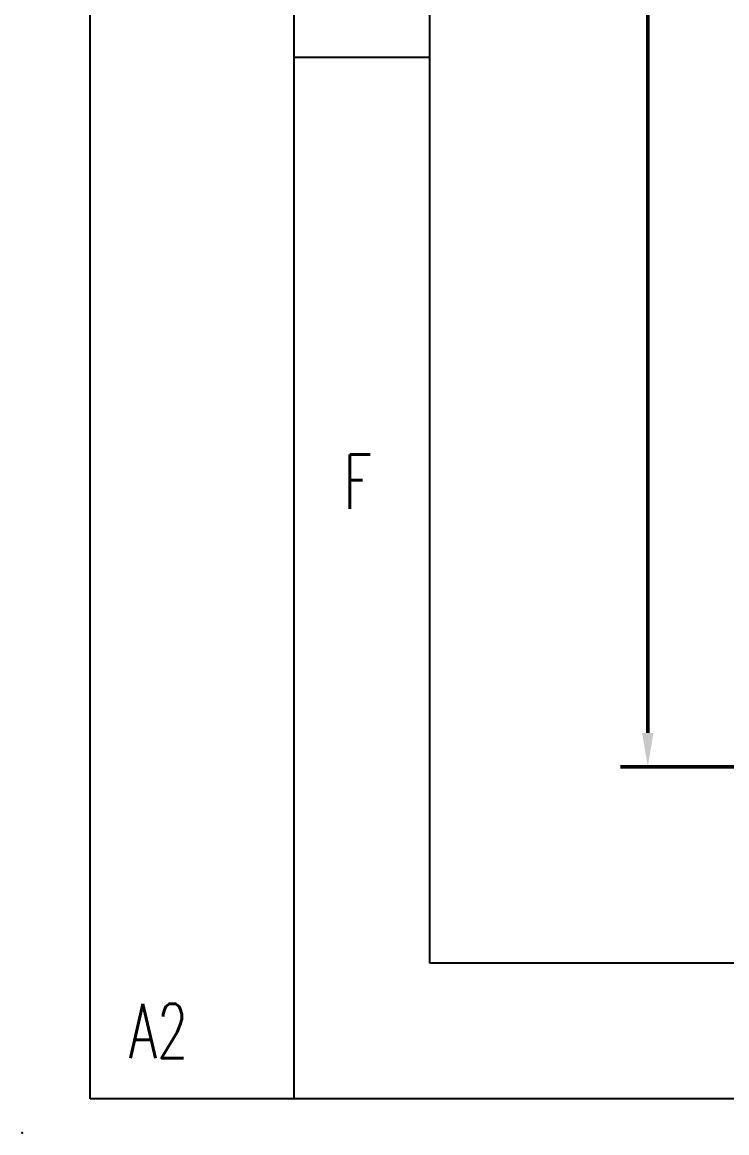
# Model space of a CAD drawing. Header units: millimetres. Extents: x 71406 to 93150, y 2492 to 17792.
# Drawn here: x 71406 to 73272, y 2492 to 5436 of the extents above; entities that cross this region are included whole.
import ezdxf

# ---------------------------------------------------------------- set-up
doc = ezdxf.new("R2010")
doc.units = ezdxf.units.MM
doc.header["$LTSCALE"] = 360
doc.linetypes.add('CENTER', pattern=[2, 1.25, -0.25, 0.25, -0.25])
doc.layers.add('0粗实线层', color=7, linetype='Continuous', lineweight=50)
doc.layers.add('6标注层', color=3, linetype='Continuous', lineweight=25)
doc.layers.add('2', color=2, linetype='CENTER')
doc.styles.add('HZ', font='Romans.shx', dxfattribs={"width": 0.67, "bigfont": 'gbcbig.shx'})
doc.styles.add('ROMANS', font='romans.shx', dxfattribs={"width": 0.67, "bigfont": 'bigfont.shx'})
doc.styles.add('TH_GBDIM', font='txt.shx', dxfattribs={"width": 0.67, "bigfont": 'hztxt.shx'})
doc.dimstyles.new('TH_GBDIM', dxfattribs={"dimscale": 36, "dimtxt": 3.5, "dimasz": 2.5, "dimexe": 2, "dimexo": 0, "dimgap": 1.5, "dimtad": 0, "dimtoh": 1, "dimdec": 1, "dimdsep": 46, "dimtxsty": 'TH_GBDIM', "dimcen": 2.5, "dimclrd": 3, "dimclre": 3, "dimclrt": 6, "dimadec": 0, "dimazin": 2, "dimtfac": 0.714286, "dimtdec": 1, "dimtmove": 0, "dimatfit": 3, "dimfxl": 2, "dimtzin": 0, "dimlwd": -1, "dimlwe": -1, "dimarcsym": 0})

# ---------------------------------------------------------------- blocks, each defined once
blk = doc.blocks.new('*D888')
at = {"layer": '0粗实线层', "color": 3, "transparency": 16777216}
for p, q in [((73613.1, 10224.3), (72991.2, 10224.3)), ((73063.2, 10134.3), (73063.2, 7052.1)), ((73063.2, 3552.3), (73063.2, 6634.5)), ((73613.1, 3462.3), (72991.2, 3462.3))]:
    blk.add_line(p, q, dxfattribs=at)
for points in [[(73048.2, 10134.3), (73078.2, 10134.3), (73063.2, 10224.3)], [(73048.2, 3552.3), (73078.2, 3552.3), (73063.2, 3462.3)]]:
    blk.add_solid(points, dxfattribs=at)
at = {"layer": 'Defpoints', "color": 0, "transparency": 16777216}
for p in [(73613.1, 10224.3), (73063.2, 3462.3), (73613.1, 3462.3)]:
    blk.add_point(p, dxfattribs=at)
at = {"layer": '0粗实线层', "color": 6, "transparency": 16777216, "insert": (73063.2, 6843.3), "char_height": 126, "attachment_point": 5, "rotation": 90, "style": 'TH_GBDIM'}
blk.add_mtext('6762', dxfattribs=at)

msp = doc.modelspace()

# ---------------------------------------------------------------- linework, layer by layer
at = {"layer": '2', "linetype": 'ByBlock'}
for p, q in [((72486.159, 2942.468), (72486.159, 17342.468)), ((92610.159, 2942.468), (72486.159, 2942.468))]:
    msp.add_line(p, q, dxfattribs=at)
at = {"layer": '6标注层', "linetype": 'ByBlock'}
for p, q in [((71586.159, 2582.468), (71586.159, 17702.468)), ((72126.159, 2582.468), (72126.159, 17702.468)), ((72486.159, 5342.468), (72126.159, 5342.468)), ((92970.159, 2582.468), (71586.159, 2582.468))]:
    msp.add_line(p, q, dxfattribs=at)
msp.add_point((71406.159, 2492.468), dxfattribs=at)
msp.add_point((71406.159, 2492.468), dxfattribs=at)

# ---------------------------------------------------------------- texts
at = {"layer": '6标注层', "linetype": 'ByBlock', "width": 0.67}
for s, style, p in [('F', 'ROMANS', (72257.823, 4146.43)), ('A2', 'HZ', (71688.476, 2690.618))]:
    msp.add_text(s, height=144, dxfattribs=dict(at, style=style)).set_placement(p)

# ---------------------------------------------------------------- dimensions: what is measured, and where the dimension line sits
at = {"layer": '0粗实线层'}
dim = msp.add_linear_dim(base=(73063.208, 3462.295), p1=(73613.076, 10224.291), p2=(73613.076, 3462.295), angle=90, dimstyle='TH_GBDIM', dxfattribs=at)
dim.commit()
dim.dimension.update_dxf_attribs({"geometry": '*D888', "text_midpoint": (73063.208, 6843.293)})

doc.saveas('drawing.dxf')
